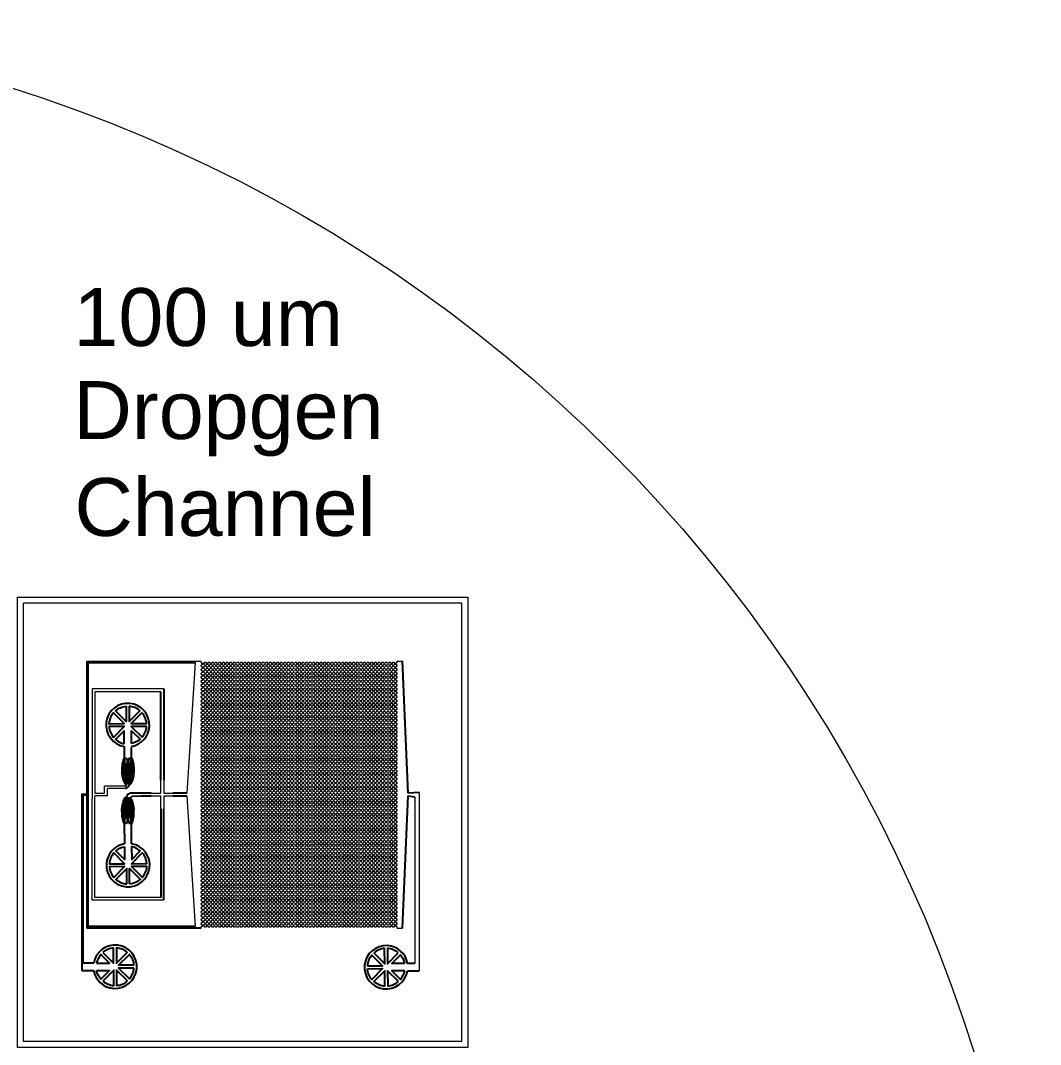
# Model space of a CAD drawing. Extents: x 4056 to 105656, y 4120 to 105720.
# Drawn here: x 70405 to 105656, y 70333 to 105720 of the extents above; entities that cross this region are included whole.
import ezdxf

# ---------------------------------------------------------------- set-up
doc = ezdxf.new("R2010")
doc.units = 13
doc.header["$MEASUREMENT"] = 0
doc.layers.add('Main Layer', color=7, linetype='Continuous', lineweight=0)
doc.styles.get("Standard").update_dxf_attribs({"font": 'Arial.ttf'})

# ---------------------------------------------------------------- blocks, each defined once
blk = doc.blocks.new('*U105')
at = {"lineweight": 0}
for p, q in [((48, 15), (77, 15)), ((48, -15), (77, -15))]:
    blk.add_line(p, q, dxfattribs=at)
for start, end in [(17.4576, 162.5424), (197.4576, 342.5424)]:
    blk.add_arc((0, 0), 50, start, end, dxfattribs=at)
blk = doc.blocks.new('*U106')
at = {"color": 0, "linetype": 'ByBlock', "lineweight": -2, "transparency": 16777216}
for p in [(0, 0), (125, 0), (250, 0), (375, 0), (500, 0), (625, 0), (750, 0), (875, 0), (1000, 0), (1125, 0), (1250, 0), (1375, 0), (1500, 0), (1625, 0), (1750, 0), (1875, 0), (2000, 0), (2125, 0), (2250, 0), (2375, 0), (2500, 0), (2625, 0), (2750, 0), (2875, 0), (3000, 0), (3125, 0), (3250, 0), (3375, 0), (3500, 0), (3625, 0), (3750, 0), (3875, 0), (4000, 0), (4125, 0), (4250, 0), (4375, 0), (4500, 0), (4625, 0), (4750, 0), (4875, 0), (5000, 0), (5125, 0), (5250, 0), (5375, 0), (5500, 0), (5625, 0), (5750, 0), (5875, 0), (6000, 0), (6125, 0), (6250, 0), (6375, 0), (6500, 0)]:
    blk.add_blockref('*U105', p, dxfattribs=at)
blk = doc.blocks.new('*U103')
at = {"lineweight": 0}
for p, q in [((-148, -355), (-98, -390)), ((-148, -455), (-98, -420)), ((-148, -490), (-148, -455)), ((-48, -390), (-98, -390)), ((-48, -420), (-98, -420)), ((6627, -355), (6577, -390)), ((6627, -455), (6577, -420)), ((6627, -490), (6627, -455))]:
    blk.add_line(p, q, dxfattribs=at)
blk.add_blockref('*U106', (0, -405), dxfattribs=at)
blk = doc.blocks.new('*U104')
at = {"color": 0, "linetype": 'ByBlock', "lineweight": -2, "transparency": 16777216}
for p in [(0, 9045), (0, 8910), (0, 8775), (0, 8640), (0, 8505), (0, 8370), (0, 8235), (0, 8100), (0, 7965), (0, 7830), (0, 7695), (0, 7560), (0, 7425), (0, 7290), (0, 7155), (0, 7020), (0, 6885), (0, 6750), (0, 6615), (0, 6480), (0, 6345), (0, 6210), (0, 6075), (0, 5940), (0, 5805), (0, 5670), (0, 5535), (0, 5400), (0, 5265), (0, 5130), (0, 4995), (0, 4860), (0, 4725), (0, 4590), (0, 4455), (0, 4320), (0, 4185), (0, 4050), (0, 3915), (0, 3780), (0, 3645), (0, 3510), (0, 3375), (0, 3240), (0, 3105), (0, 2970), (0, 2835), (0, 2700), (0, 2565), (0, 2430), (0, 2295), (0, 2160), (0, 2025), (0, 1890), (0, 1755), (0, 1620), (0, 1485), (0, 1350), (0, 1215), (0, 1080), (0, 945), (0, 810), (0, 675), (0, 540), (0, 405), (0, 270), (0, 135), (0, 0)]:
    blk.add_blockref('*U103', p, dxfattribs=at)

msp = doc.modelspace()

# ---------------------------------------------------------------- linework, layer by layer
at = {"lineweight": 0}
for p, q in [((70505, 70433), (70505, 85589)), ((85662, 85589), (70505, 85589)), ((85662, 70433), (85662, 85589)), ((72699, 83584), (76644, 83584)), ((76443, 83534), (76152, 79022)), ((76644, 83539), (76644, 83584)), ((83419, 83539), (83419, 83584)), ((83438, 83584), (83419, 83584)), ((83438, 83584), (83606, 83584)), ((75355, 82625), (72878, 82625)), ((72878, 82625), (72878, 78828)), ((75255, 82525), (72978, 82525)), ((72978, 82525), (72978, 79022)), ((74242, 80588), (74241, 80634)), ((75255, 79022), (75255, 79471)), ((75355, 79471), (75355, 79022)), ((72525, 78997), (72699, 78997)), ((72575, 78947), (72699, 78947)), ((72978, 79022), (73314, 79022)), ((72978, 75419), (72978, 78922)), ((73414, 78922), (72978, 78922)), ((73314, 79022), (73314, 79255)), ((74028, 79255), (73314, 79255)), ((74033, 79180), (73414, 79180)), ((73414, 78922), (73414, 79180)), ((74920, 79022), (75255, 79022)), ((74920, 78922), (75255, 78922)), ((75255, 78472), (75255, 78922)), ((75355, 79022), (75675, 79022)), ((75355, 78922), (75675, 78922)), ((75355, 78922), (75355, 78472)), ((76152, 78922), (76443, 74409)), ((83805, 78922), (83805, 78922)), ((84182, 79044), (84182, 72879)), ((72878, 75319), (72878, 78828)), ((84029, 78891), (84029, 73134)), ((75255, 75419), (72978, 75419)), ((75355, 75319), (72878, 75319)), ((83419, 74359), (83607, 74359)), ((85662, 70433), (70505, 70433))]:
    msp.add_line(p, q, dxfattribs=at)
for p, q in [((72699, 83584), (72699, 78997)), ((72749, 74409), (72749, 83534)), ((72749, 83534), (76443, 83534)), ((83805, 79022), (83606, 83584)), ((75255, 79471), (75255, 82525)), ((75355, 82625), (75355, 79471)), ((73991, 80633), (73993, 80337)), ((73993, 80337), (73993, 80244)), ((74243, 80245), (74242, 80588)), ((73917, 79984), (73908, 79884)), ((73921, 80025), (73917, 79984)), ((73963, 80185), (73921, 80025)), ((73993, 80244), (73963, 80185)), ((74275, 80187), (74243, 80245)), ((74317, 80026), (74275, 80187)), ((74322, 79986), (74317, 80026)), ((74332, 79886), (74322, 79986)), ((73908, 79884), (73908, 79752)), ((73908, 79752), (73917, 79652)), ((73917, 79652), (73923, 79616)), ((74319, 79618), (74325, 79654)), ((74325, 79654), (74333, 79754)), ((74333, 79754), (74332, 79886)), ((73923, 79616), (73939, 79537)), ((73939, 79537), (73945, 79514)), ((73945, 79514), (73959, 79470)), ((73959, 79470), (73964, 79454)), ((73964, 79454), (73979, 79422)), ((73979, 79422), (74022, 79342)), ((74022, 79342), (74073, 79307)), ((74173, 79307), (74223, 79343)), ((74223, 79343), (74266, 79423)), ((74266, 79423), (74280, 79455)), ((74280, 79455), (74285, 79472)), ((74285, 79472), (74298, 79516)), ((74298, 79516), (74304, 79538)), ((74304, 79538), (74319, 79618)), ((72525, 78997), (72525, 72891)), ((72575, 73141), (72575, 78947)), ((72699, 78947), (72699, 74359)), ((74544, 79022), (74202, 79020)), ((74265, 78910), (74574, 78922)), ((74644, 79022), (74544, 79022)), ((74574, 78922), (74920, 78922)), ((74920, 79022), (74644, 79022)), ((76152, 79022), (75675, 79022)), ((75675, 78922), (76152, 78922)), ((83607, 74359), (83805, 78922)), ((84182, 79044), (83805, 79022)), ((83805, 78922), (84029, 78891)), ((73916, 78582), (73911, 78546)), ((73931, 78662), (73916, 78582)), ((73937, 78684), (73931, 78662)), ((73951, 78728), (73937, 78684)), ((73956, 78745), (73951, 78728)), ((73970, 78777), (73956, 78745)), ((74012, 78857), (73970, 78777)), ((74063, 78893), (74012, 78857)), ((74213, 78858), (74265, 78910)), ((74257, 78778), (74213, 78858)), ((74271, 78746), (74257, 78778)), ((74276, 78730), (74271, 78746)), ((74290, 78686), (74276, 78730)), ((74296, 78663), (74290, 78686)), ((74312, 78584), (74296, 78663)), ((74318, 78548), (74312, 78584)), ((73911, 78546), (73902, 78446)), ((73902, 78446), (73904, 78314)), ((73904, 78314), (73913, 78214)), ((73913, 78214), (73918, 78174)), ((74314, 78175), (74319, 78216)), ((74328, 78448), (74318, 78548)), ((74319, 78216), (74328, 78316)), ((74328, 78316), (74328, 78448)), ((75255, 78472), (75255, 75419)), ((75355, 75319), (75355, 78472)), ((73918, 78174), (73961, 78013)), ((73961, 78013), (73992, 77955)), ((73992, 77955), (73996, 77270)), ((74242, 77956), (74273, 78015)), ((74243, 77863), (74242, 77956)), ((74246, 77271), (74243, 77863)), ((74273, 78015), (74314, 78175)), ((76644, 74359), (72699, 74359)), ((76443, 74409), (72749, 74409)), ((72935, 73142), (72575, 73141)), ((84029, 73134), (83780, 73133)), ((72525, 72891), (72936, 72892)), ((83782, 72883), (84182, 72879))]:
    msp.add_line(p, q)
msp.add_lwpolyline([(70305, 85789), (85862, 85789), (85862, 70233), (70305, 70233)], close=True, dxfattribs=at)
for points in [[(73617, 81793, 0.159174), (73464, 81420), (73992, 81422), (73616, 81795), (73617, 81793)], [(74060, 82021), (74062, 81493), (73686, 81866), (73687, 81865, -0.159174), (74060, 82021, 3734.089472)], [(74160, 82021), (74162, 81494), (74533, 81869, 0.159174), (74160, 82021, -3734.089472)], [(74604, 81798), (74233, 81424), (74761, 81426, 0.159174), (74604, 81798, 0.000114)], [(73621, 80948), (73992, 81322), (73465, 81320, 0.159174), (73621, 80948, -0.000581)], [(73991, 80724), (73989, 81177), (73692, 80877, 0.092093), (73991, 80724, 1291.273736)], [(74608, 80952, 0.159174), (74761, 81326), (74234, 81324), (74608, 80952)], [(74241, 80736), (74239, 81178), (74538, 80881, -0.129437), (74241, 80736, 5438.346978)], [(73996, 77169), (73998, 76726), (73699, 77023, -0.129437), (73996, 77169, 5438.346978)], [(74246, 77180), (74248, 76728), (74545, 77027, 0.092093), (74246, 77180, 1291.273736)], [(73629, 76952, 0.159174), (73476, 76578), (74003, 76581), (73629, 76952)], [(74616, 76957), (74245, 76582), (74772, 76584, 0.159174), (74616, 76957, -0.000581)], [(73633, 76106), (74004, 76481), (73476, 76478, 0.159174), (73633, 76106, 0.000114)], [(74620, 76111, 0.159174), (74773, 76484), (74245, 76482), (74621, 76109), (74620, 76111)], [(74077, 75883), (74075, 76410), (73704, 76036, 0.159174), (74077, 75883, -3734.089472)], [(74177, 75883), (74175, 76411), (74551, 76038), (74550, 76040, -0.159174), (74177, 75883, 3734.089472)], [(73250, 73512), (73625, 73141), (73622, 73668, 0.159174), (73250, 73512, -0.000581)], [(74096, 73516, 0.159174), (73722, 73669), (73725, 73141), (74097, 73518), (74096, 73516)], [(82616, 73496), (82991, 73125), (82988, 73652, 0.159174), (82616, 73496, 0.000114)], [(83462, 73500, 0.159174), (83088, 73653), (83091, 73125), (83462, 73500)], [(73027, 73142), (73479, 73145), (73180, 73441, 0.092093), (73027, 73142, 1291.273736)], [(74323, 73074), (73796, 73071), (74168, 73447), (74167, 73446, -0.159174), (74323, 73074, 3734.089472)], [(82393, 73051), (82921, 73054), (82546, 73425, 0.159174), (82393, 73051, -3734.089472)], [(83679, 73132), (83237, 73130), (83533, 73430, -0.129437), (83679, 73132, 5438.346978)], [(73255, 72525, 0.159174), (73629, 72372), (73626, 72900), (73255, 72525)], [(74101, 72529), (73726, 72900), (73729, 72373, 0.159174), (74101, 72529, 0.000114)], [(74324, 72974), (73796, 72971), (74171, 72600, 0.159174), (74324, 72974, -3734.089472)], [(82394, 72951), (82921, 72954), (82549, 72578), (82550, 72579, -0.159174), (82394, 72951, 3734.089472)], [(73038, 72892), (73480, 72895), (73184, 72595, -0.129437), (73038, 72892, 5438.346978)], [(82621, 72509, 0.159174), (82995, 72356), (82992, 72883), (82620, 72507), (82621, 72509)], [(83467, 72513), (83092, 72884), (83095, 72357, 0.159174), (83467, 72513, -0.000581)], [(83690, 72883), (83238, 72880), (83537, 72584, 0.092093), (83690, 72883, 1291.273736)]]:
    msp.add_lwpolyline(points, format="xyb", close=True)
for points in [[(73947, 79905), (73947, 79965), (73932, 79985), (73925, 79984), (73916, 79884), (73932, 79885)], [(73971, 80177), (73929, 80016), (73941, 80016), (73971, 80056)], [(73941, 80016), (73938, 80016)], [(73978, 79985), (73963, 79965), (73963, 79905), (73978, 79885), (73998, 79885), (74013, 79905), (74013, 79965), (73998, 79985)], [(74003, 80176), (74003, 80056), (74033, 80016), (74073, 80017), (74103, 80057), (74103, 80177), (74072, 80217), (74032, 80216)], [(74044, 79985), (74029, 79965), (74029, 79905), (74044, 79885), (74064, 79885), (74079, 79905), (74079, 79965), (74064, 79985)], [(74073, 80017), (74033, 80016)], [(74110, 79985), (74095, 79965), (74095, 79905), (74110, 79885), (74130, 79885), (74145, 79906), (74145, 79966), (74130, 79985)], [(74135, 80177), (74135, 80057), (74165, 80017), (74205, 80017), (74235, 80057), (74235, 80177), (74204, 80217), (74164, 80217)], [(74176, 79986), (74161, 79966), (74161, 79906), (74176, 79886), (74196, 79886), (74211, 79906), (74211, 79966), (74196, 79986)], [(74205, 80017), (74165, 80017)], [(74242, 79986), (74227, 79966), (74227, 79906), (74242, 79886), (74262, 79886), (74277, 79906), (74277, 79966), (74262, 79986)], [(74267, 80179), (74309, 80018), (74297, 80018), (74267, 80058)], [(74293, 79966), (74293, 79906), (74308, 79886), (74324, 79886), (74314, 79986), (74308, 79986)], [(74297, 80018), (74301, 80018)], [(73916, 79884), (73932, 79885)], [(73948, 79733), (73948, 79673), (73933, 79653), (73925, 79652), (73916, 79752), (73933, 79753)], [(73945, 79869), (73930, 79848), (73931, 79788), (73946, 79769), (73966, 79769), (73981, 79789), (73980, 79849), (73965, 79869)], [(73966, 79637), (73946, 79637), (73931, 79616), (73947, 79537), (73967, 79537), (73982, 79557), (73981, 79617)], [(73966, 79769), (73946, 79769)], [(73979, 79753), (73964, 79733), (73964, 79673), (73979, 79653), (73999, 79653), (74014, 79673), (74014, 79733), (73999, 79753)], [(73998, 79885), (73978, 79885)], [(73999, 79653), (73979, 79653)], [(74011, 79869), (73996, 79849), (73997, 79789), (74012, 79769), (74032, 79769), (74047, 79789), (74046, 79849), (74031, 79869)], [(74012, 79637), (73997, 79617), (73998, 79557), (74013, 79537), (74033, 79537), (74048, 79557), (74047, 79617), (74032, 79637)], [(74032, 79769), (74012, 79769)], [(74045, 79753), (74030, 79733), (74030, 79673), (74045, 79653), (74065, 79653), (74080, 79673), (74080, 79733), (74065, 79753)], [(74064, 79885), (74044, 79885)], [(74065, 79653), (74045, 79653)], [(74077, 79869), (74062, 79849), (74063, 79789), (74078, 79769), (74098, 79769), (74113, 79789), (74112, 79849), (74097, 79869)], [(74078, 79637), (74063, 79617), (74064, 79557), (74079, 79537), (74099, 79537), (74114, 79557), (74113, 79617), (74098, 79637)], [(74098, 79769), (74078, 79769)], [(74111, 79753), (74096, 79733), (74096, 79673), (74111, 79653), (74131, 79653), (74146, 79674), (74146, 79734), (74131, 79753)], [(74130, 79885), (74110, 79885)], [(74131, 79653), (74111, 79653)], [(74143, 79870), (74128, 79849), (74129, 79789), (74144, 79770), (74164, 79770), (74179, 79790), (74178, 79850), (74163, 79870)], [(74144, 79638), (74129, 79617), (74130, 79557), (74145, 79538), (74165, 79538), (74180, 79558), (74179, 79618), (74164, 79638)], [(74164, 79770), (74144, 79770)], [(74177, 79754), (74162, 79734), (74162, 79674), (74177, 79654), (74197, 79654), (74212, 79674), (74212, 79734), (74197, 79754)], [(74196, 79886), (74176, 79886)], [(74197, 79654), (74177, 79654)], [(74209, 79870), (74194, 79850), (74195, 79790), (74210, 79770), (74230, 79770), (74245, 79790), (74244, 79850), (74229, 79870)], [(74210, 79638), (74195, 79618), (74196, 79558), (74211, 79538), (74231, 79538), (74246, 79558), (74245, 79618), (74230, 79638)], [(74230, 79770), (74210, 79770)], [(74243, 79754), (74228, 79734), (74228, 79674), (74243, 79654), (74263, 79654), (74278, 79674), (74278, 79734), (74263, 79754)], [(74262, 79886), (74242, 79886)], [(74263, 79654), (74243, 79654)], [(74275, 79870), (74260, 79850), (74261, 79790), (74276, 79770), (74296, 79770), (74311, 79790), (74310, 79850), (74295, 79870)], [(74296, 79638), (74276, 79638), (74261, 79618), (74262, 79558), (74277, 79538), (74296, 79538), (74311, 79618)], [(74296, 79770), (74276, 79770)], [(74294, 79734), (74294, 79674), (74309, 79654), (74317, 79654), (74325, 79754), (74309, 79754)], [(74308, 79886), (74324, 79886)], [(74309, 79654), (74317, 79654)], [(73947, 79537), (73967, 79537)], [(73985, 79514), (73978, 79504), (73978, 79474), (73986, 79464), (73996, 79464), (74003, 79474), (74003, 79504), (73995, 79514)], [(73996, 79464), (73986, 79464)], [(74002, 79456), (73995, 79446), (73995, 79416), (74002, 79406), (74012, 79406), (74020, 79416), (74020, 79446), (74012, 79456)], [(74012, 79406), (74002, 79406)], [(74018, 79514), (74011, 79504), (74011, 79474), (74019, 79464), (74029, 79465), (74036, 79475), (74036, 79505), (74028, 79515)], [(74037, 79359), (74036, 79389), (74029, 79399), (74019, 79398), (74011, 79388), (74030, 79350)], [(74033, 79537), (74013, 79537)], [(74029, 79465), (74019, 79464)], [(74035, 79457), (74028, 79447), (74028, 79417), (74035, 79407), (74045, 79407), (74053, 79417), (74053, 79447), (74045, 79457)], [(74045, 79407), (74035, 79407)], [(74051, 79515), (74044, 79505), (74044, 79475), (74052, 79465), (74062, 79465), (74069, 79475), (74069, 79505), (74061, 79515)], [(74052, 79399), (74044, 79389), (74045, 79359), (74052, 79349), (74062, 79349), (74070, 79359), (74069, 79389), (74062, 79399)], [(74062, 79465), (74052, 79465)], [(74062, 79349), (74052, 79349)], [(74068, 79457), (74061, 79447), (74061, 79417), (74068, 79407), (74078, 79407), (74086, 79417), (74086, 79447), (74078, 79457)], [(74078, 79407), (74068, 79407)], [(74084, 79515), (74077, 79505), (74077, 79475), (74085, 79465), (74095, 79465), (74102, 79475), (74102, 79505), (74094, 79515)], [(74085, 79399), (74077, 79389), (74078, 79359), (74085, 79349), (74095, 79349), (74103, 79359), (74102, 79389), (74095, 79399)], [(74099, 79537), (74079, 79537)], [(74095, 79465), (74085, 79465)], [(74095, 79349), (74085, 79349)], [(74101, 79457), (74094, 79447), (74094, 79417), (74101, 79407), (74111, 79407), (74119, 79417), (74119, 79447), (74111, 79457)], [(74111, 79407), (74101, 79407)], [(74117, 79515), (74110, 79505), (74110, 79475), (74118, 79465), (74128, 79465), (74135, 79475), (74135, 79505), (74127, 79515)], [(74118, 79399), (74110, 79389), (74111, 79359), (74118, 79349), (74128, 79349), (74136, 79359), (74135, 79389), (74128, 79399)], [(74128, 79465), (74118, 79465)], [(74128, 79349), (74118, 79349)], [(74134, 79457), (74127, 79447), (74127, 79417), (74134, 79407), (74144, 79407), (74152, 79417), (74152, 79447), (74144, 79457)], [(74144, 79407), (74134, 79407)], [(74150, 79515), (74143, 79505), (74143, 79475), (74151, 79465), (74161, 79465), (74168, 79475), (74168, 79505), (74160, 79515)], [(74151, 79399), (74143, 79389), (74144, 79359), (74151, 79349), (74161, 79349), (74169, 79359), (74168, 79389), (74161, 79399)], [(74165, 79538), (74145, 79538)], [(74161, 79465), (74151, 79465)], [(74161, 79349), (74151, 79349)], [(74167, 79457), (74160, 79447), (74160, 79417), (74167, 79407), (74177, 79407), (74185, 79417), (74185, 79447), (74177, 79457)], [(74177, 79407), (74167, 79407)], [(74183, 79515), (74176, 79505), (74176, 79475), (74184, 79465), (74194, 79465), (74201, 79475), (74201, 79505), (74193, 79515)], [(74184, 79399), (74176, 79389), (74177, 79359), (74184, 79349), (74194, 79349), (74202, 79359), (74201, 79389), (74194, 79399)], [(74194, 79465), (74184, 79465)], [(74194, 79349), (74184, 79349)], [(74200, 79457), (74193, 79447), (74193, 79417), (74200, 79407), (74210, 79407), (74218, 79417), (74218, 79447), (74210, 79457)], [(74210, 79407), (74200, 79407)], [(74216, 79515), (74209, 79505), (74209, 79475), (74217, 79465), (74227, 79465), (74234, 79476), (74234, 79506), (74226, 79515)], [(74210, 79359), (74216, 79351), (74234, 79390), (74227, 79399), (74217, 79399), (74209, 79389)], [(74231, 79538), (74211, 79538)], [(74227, 79465), (74217, 79465)], [(74233, 79458), (74226, 79447), (74226, 79417), (74233, 79408), (74243, 79408), (74251, 79418), (74251, 79448), (74243, 79458)], [(74243, 79408), (74233, 79408)], [(74249, 79516), (74242, 79506), (74242, 79476), (74250, 79466), (74260, 79466), (74267, 79476), (74267, 79506), (74259, 79516)], [(74260, 79466), (74250, 79466)], [(74296, 79538), (74277, 79538)], [(73939, 78562), (73959, 78562), (73974, 78582), (73974, 78642), (73959, 78662), (73939, 78662), (73924, 78582)], [(73939, 78662), (73959, 78662)], [(73986, 78684), (73994, 78694), (73994, 78724), (73986, 78734), (73976, 78734), (73969, 78724), (73969, 78694), (73976, 78684)], [(73976, 78734), (73986, 78734)], [(74003, 78743), (74010, 78753), (74010, 78783), (74002, 78793), (73992, 78792), (73985, 78782), (73985, 78752), (73993, 78742)], [(74025, 78562), (74040, 78582), (74040, 78642), (74025, 78662), (74005, 78662), (73990, 78642), (73990, 78582), (74005, 78562)], [(73992, 78792), (74002, 78793)], [(74026, 78841), (74020, 78849), (74001, 78810), (74009, 78801), (74019, 78801), (74026, 78811)], [(74019, 78685), (74027, 78695), (74027, 78725), (74019, 78735), (74009, 78735), (74002, 78724), (74002, 78694), (74009, 78685)], [(74005, 78662), (74025, 78662)], [(74009, 78735), (74019, 78735)], [(74036, 78743), (74043, 78753), (74043, 78783), (74035, 78793), (74025, 78793), (74018, 78783), (74018, 78753), (74026, 78743)], [(74025, 78793), (74035, 78793)], [(74052, 78801), (74059, 78811), (74059, 78841), (74051, 78851), (74041, 78851), (74034, 78841), (74034, 78811), (74042, 78801)], [(74052, 78685), (74060, 78695), (74060, 78725), (74052, 78735), (74042, 78735), (74035, 78725), (74035, 78695), (74042, 78685)], [(74041, 78851), (74051, 78851)], [(74042, 78735), (74052, 78735)], [(74069, 78743), (74076, 78753), (74076, 78783), (74068, 78793), (74058, 78793), (74051, 78783), (74051, 78753), (74059, 78743)], [(74091, 78562), (74106, 78583), (74106, 78643), (74091, 78662), (74071, 78662), (74056, 78642), (74056, 78582), (74071, 78562)], [(74058, 78793), (74068, 78793)], [(74085, 78801), (74092, 78811), (74092, 78841), (74084, 78851), (74074, 78851), (74067, 78841), (74067, 78811), (74075, 78801)], [(74085, 78685), (74093, 78695), (74093, 78725), (74085, 78735), (74075, 78735), (74068, 78725), (74068, 78695), (74075, 78685)], [(74071, 78662), (74091, 78662)], [(74074, 78851), (74084, 78851)], [(74075, 78735), (74085, 78735)], [(74102, 78743), (74109, 78753), (74109, 78783), (74101, 78793), (74091, 78793), (74084, 78783), (74084, 78753), (74092, 78743)], [(74091, 78793), (74101, 78793)], [(74118, 78801), (74125, 78811), (74125, 78841), (74117, 78851), (74107, 78851), (74100, 78841), (74100, 78811), (74108, 78801)], [(74118, 78685), (74126, 78695), (74126, 78725), (74118, 78735), (74108, 78735), (74101, 78725), (74101, 78695), (74108, 78685)], [(74107, 78851), (74117, 78851)], [(74108, 78735), (74118, 78735)], [(74135, 78743), (74142, 78753), (74142, 78783), (74134, 78793), (74124, 78793), (74117, 78783), (74117, 78753), (74125, 78743)], [(74157, 78563), (74172, 78583), (74172, 78643), (74157, 78663), (74137, 78663), (74122, 78643), (74122, 78583), (74137, 78563)], [(74124, 78793), (74134, 78793)], [(74151, 78801), (74158, 78811), (74158, 78841), (74150, 78851), (74140, 78851), (74133, 78841), (74133, 78811), (74141, 78801)], [(74151, 78685), (74159, 78695), (74159, 78725), (74151, 78735), (74141, 78735), (74134, 78725), (74134, 78695), (74141, 78685)], [(74137, 78663), (74157, 78663)], [(74140, 78851), (74150, 78851)], [(74141, 78735), (74151, 78735)], [(74168, 78743), (74175, 78753), (74175, 78783), (74167, 78793), (74157, 78793), (74150, 78783), (74150, 78753), (74158, 78743)], [(74157, 78793), (74167, 78793)], [(74184, 78801), (74191, 78811), (74191, 78841), (74183, 78851), (74173, 78851), (74166, 78841), (74166, 78811), (74174, 78801)], [(74184, 78685), (74192, 78695), (74192, 78725), (74184, 78735), (74174, 78735), (74167, 78725), (74167, 78695), (74174, 78685)], [(74173, 78851), (74183, 78851)], [(74174, 78735), (74184, 78735)], [(74201, 78743), (74208, 78754), (74208, 78784), (74200, 78793), (74190, 78793), (74183, 78783), (74183, 78753), (74191, 78743)], [(74223, 78563), (74238, 78583), (74238, 78643), (74223, 78663), (74203, 78663), (74188, 78643), (74188, 78583), (74203, 78563)], [(74190, 78793), (74200, 78793)], [(74199, 78841), (74199, 78811), (74207, 78802), (74217, 78802), (74224, 78812), (74206, 78850)], [(74217, 78686), (74225, 78696), (74225, 78726), (74217, 78736), (74207, 78736), (74200, 78725), (74200, 78695), (74207, 78686)], [(74203, 78663), (74223, 78663)], [(74207, 78736), (74217, 78736)], [(74234, 78744), (74241, 78754), (74241, 78784), (74233, 78794), (74223, 78794), (74216, 78784), (74216, 78754), (74224, 78744)], [(74223, 78794), (74233, 78794)], [(74250, 78686), (74258, 78696), (74258, 78726), (74250, 78736), (74240, 78736), (74233, 78726), (74233, 78696), (74240, 78686)], [(74240, 78736), (74250, 78736)], [(74269, 78563), (74289, 78563), (74304, 78584), (74288, 78663), (74269, 78663), (74254, 78643), (74254, 78583)], [(74288, 78663), (74269, 78663)], [(73942, 78466), (73941, 78526), (73926, 78546), (73919, 78546), (73910, 78446), (73927, 78446)], [(73943, 78234), (73943, 78294), (73927, 78314), (73912, 78314), (73921, 78214), (73928, 78214)], [(73927, 78314), (73912, 78314)], [(73926, 78546), (73919, 78546)], [(73960, 78330), (73975, 78350), (73975, 78410), (73960, 78430), (73940, 78430), (73925, 78410), (73925, 78350), (73940, 78330)], [(73940, 78430), (73960, 78430)], [(73993, 78446), (74008, 78466), (74007, 78526), (73992, 78546), (73972, 78546), (73957, 78526), (73958, 78466), (73973, 78446)], [(73994, 78214), (74009, 78234), (74009, 78294), (73993, 78314), (73973, 78314), (73959, 78294), (73959, 78234), (73974, 78214)], [(73972, 78546), (73992, 78546)], [(73973, 78314), (73993, 78314)], [(74026, 78330), (74041, 78350), (74041, 78410), (74026, 78430), (74006, 78430), (73991, 78410), (73991, 78350), (74006, 78330)], [(74006, 78430), (74026, 78430)], [(74059, 78446), (74074, 78466), (74073, 78526), (74058, 78546), (74038, 78546), (74023, 78526), (74024, 78466), (74039, 78446)], [(74060, 78214), (74075, 78234), (74075, 78294), (74059, 78314), (74039, 78314), (74025, 78294), (74025, 78234), (74040, 78214)], [(74038, 78546), (74058, 78546)], [(74039, 78314), (74059, 78314)], [(74092, 78330), (74107, 78351), (74107, 78411), (74092, 78430), (74072, 78430), (74057, 78410), (74057, 78350), (74072, 78330)], [(74072, 78430), (74092, 78430)], [(74125, 78447), (74140, 78467), (74139, 78527), (74124, 78547), (74104, 78547), (74089, 78526), (74090, 78466), (74105, 78447)], [(74126, 78215), (74141, 78235), (74141, 78295), (74125, 78315), (74105, 78315), (74091, 78294), (74091, 78234), (74106, 78215)], [(74104, 78547), (74124, 78547)], [(74105, 78315), (74125, 78315)], [(74158, 78331), (74173, 78351), (74173, 78411), (74158, 78431), (74138, 78431), (74123, 78411), (74123, 78351), (74138, 78331)], [(74138, 78431), (74158, 78431)], [(74191, 78447), (74206, 78467), (74205, 78527), (74190, 78547), (74170, 78547), (74155, 78527), (74156, 78467), (74171, 78447)], [(74192, 78215), (74207, 78235), (74207, 78295), (74191, 78315), (74171, 78315), (74157, 78295), (74157, 78235), (74172, 78215)], [(74170, 78547), (74190, 78547)], [(74171, 78315), (74191, 78315)], [(74224, 78331), (74239, 78351), (74239, 78411), (74224, 78431), (74204, 78431), (74189, 78411), (74189, 78351), (74204, 78331)], [(74204, 78431), (74224, 78431)], [(74257, 78447), (74272, 78467), (74271, 78527), (74256, 78547), (74236, 78547), (74221, 78527), (74222, 78467), (74237, 78447)], [(74258, 78215), (74273, 78235), (74273, 78295), (74257, 78315), (74237, 78315), (74223, 78295), (74223, 78235), (74238, 78215)], [(74236, 78547), (74256, 78547)], [(74237, 78315), (74257, 78315)], [(74290, 78331), (74305, 78352), (74305, 78412), (74290, 78431), (74270, 78431), (74255, 78411), (74255, 78351), (74270, 78331)], [(74270, 78431), (74290, 78431)], [(74288, 78467), (74287, 78527), (74302, 78548), (74310, 78548), (74320, 78448), (74303, 78448)], [(74289, 78295), (74289, 78235), (74304, 78216), (74311, 78216), (74320, 78316), (74303, 78316)], [(74320, 78316), (74303, 78316)], [(73969, 78021), (73926, 78182), (73938, 78182), (73968, 78142)], [(73938, 78182), (73934, 78182)], [(74101, 78023), (74100, 78143), (74070, 78183), (74030, 78183), (74000, 78143), (74001, 78023), (74031, 77983), (74071, 77983)], [(74030, 78183), (74070, 78183)], [(74233, 78024), (74232, 78144), (74202, 78184), (74162, 78183), (74132, 78143), (74133, 78023), (74163, 77983), (74203, 77984)], [(74162, 78183), (74202, 78184)], [(74265, 78023), (74306, 78184), (74294, 78184), (74264, 78144)], [(74294, 78184), (74298, 78184)]]:
    msp.add_lwpolyline(points, close=True)
for centre, radius, start, end in [((74113, 81373), 750, 356.4571, 260.6856), ((74113, 81373), 750, 279.8737, 356.4571), ((74019, 79308), 53.9, 279.4025, 358.6994), ((73949, 79412), 247, 289.955, 334.8139), ((74287, 78788), 247, 109.955, 154.8139), ((74124, 76531), 750, 176.4571, 80.6856), ((74124, 76531), 750, 99.8737, 176.4571), ((73675, 73021), 750, 266.4571, 170.6856), ((83042, 73004), 750, 86.4571, 350.6856), ((83042, 73004), 750, 9.8737, 86.4571), ((73675, 73021), 750, 189.8737, 266.4571)]:
    msp.add_arc(centre, radius, start, end)
at = {"layer": 'Main Layer'}
msp.add_circle((54856, 54920), 50800, dxfattribs=at)

# ---------------------------------------------------------------- block references
at = {"lineweight": 0}
msp.add_blockref('*U104', (76792, 74849), dxfattribs=at)

# ---------------------------------------------------------------- texts
for s, p in [('100 um', (72236, 94471)), ('Dropgen', (72236, 91258)), ('Channel', (72271, 87909))]:
    msp.add_text(s, height=2000, dxfattribs=at).set_placement(p)

doc.saveas('drawing.dxf')
